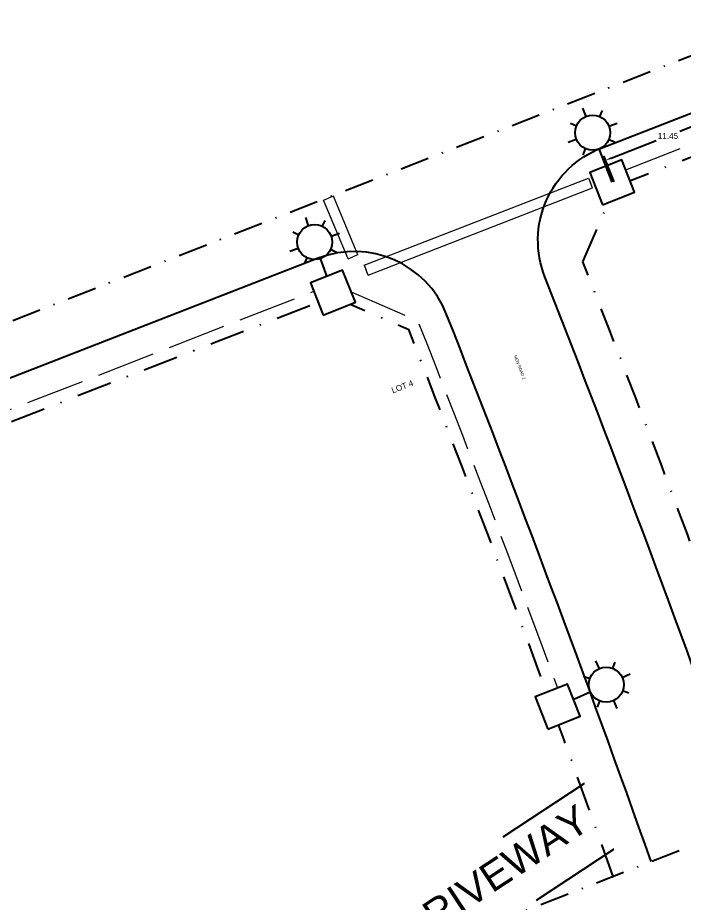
# Model space of a CAD drawing. Header units: metres. Extents: x 303471 to 304743, y 6269257 to 6269879.
# Drawn here: x 304203.9 to 304260.9, y 6269583.8 to 6269659.6 of the extents above; entities that cross this region are included whole.
import ezdxf
from ezdxf.enums import TextEntityAlignment as Align

# ---------------------------------------------------------------- set-up
doc = ezdxf.new("R2010")
doc.units = ezdxf.units.M
for name, pattern in [('DASHDOT2', [0.5, 0.25, -0.125, 0, -0.125]), ('DASHDOTX2', [2, 1, -0.5, 0, -0.5]), ('IE Trench LV', [6.5, 5, -1.5]), ('IECLTRLV', [6.5, 5, -1.5]), ('PHANTOM2', [1.25, 0.625, -0.125, 0.125, -0.125, 0.125, -0.125])]:
    doc.linetypes.add(name, pattern=pattern)
doc.layers.get('0').update_dxf_attribs({"color": 6})
for name, color, linetype in [('_User Miscellaneous1', 7, 'Continuous'), ('_User Miscellaneous4', 7, 'Continuous'), ('_User Miscellaneous5', 7, 'Continuous'), ('_User Miscellaneous6', 7, 'Continuous'), ('_User Miscellaneous7', 7, 'Continuous'), ('Equip_SP_SL_NEW', 2, 'Continuous'), ('SupportsUG_SP_LV_SL_NEW', 2, 'Continuous'), ('UG_Details_SP_MISC', 7, 'Continuous')]:
    doc.layers.add(name, color=color, linetype=linetype)
doc.layers.add('Trench_SP_NEW', color=7, linetype='IECLTRLV', lineweight=20)
doc.styles.add('POLE_LABEL', font='arial.ttf')
doc.styles.add('SL_LABEL', font='arial.ttf')
doc.styles.get("Standard").update_dxf_attribs({"font": 'arial.ttf'})
doc.dimstyles.get("Standard").update_dxf_attribs({"dimtxt": 0.18, "dimasz": 0.18, "dimexe": 0.18, "dimexo": 0.0625, "dimgap": 0.09, "dimtad": 0, "dimtih": 1, "dimtoh": 1, "dimdec": 4, "dimzin": 0, "dimdsep": 46, "dimtxsty": 'Standard', "dimcen": 0.09, "dimadec": 0, "dimazin": 0, "dimtfac": 1, "dimtdec": 4, "dimtofl": 0, "dimtmove": 0, "dimatfit": 3, "dimfxl": 1, "dimtolj": 1, "dimtzin": 0, "dimarcsym": 0})

# ---------------------------------------------------------------- blocks, each defined once
blk = doc.blocks.new('COLUMN_NEW')
for tag, height, flags, p in [('ASSET_NUM', 2.5, 8, (2, 2)), ('STREETNAME', 0.2, 9, (1.5, -2)), ('LOCATION', 0.2, 9, (1.5, -2.2)), ('Z', 0.2, 1, (1.5, -2.8)), ('NOTES', 0.2, 9, (1.5, -2.4)), ('LABEL_ALIGNMENT', 0.2, 9, (1.5, -2.6))]:
    blk.add_attdef(tag, text='', height=height, dxfattribs=dict(flags=flags)).set_placement(p, align=Align.MIDDLE_LEFT)
blk.add_wipeout([(-1.485, -1.485), (1.485, -1.485), (1.485, 1.485), (-1.485, 1.485)])
at = {"lineweight": -3}
blk.add_lwpolyline([(-1.485, -1.485), (1.485, -1.485), (1.485, 1.485), (-1.485, 1.485)], close=True, dxfattribs=at)
at = {"style": 'POLE_LABEL', "flags": 9}
blk.add_attdef('STRUCTURE_PLANT_NUMBER', text='', height=0.2, dxfattribs=at).set_placement((1.5, 0.242), align=Align.MIDDLE_LEFT)
at = {"flags": 9}
for tag, p in [('STREET_CODE', (1.5, 0)), ('OWNED_BY', (1.5, -0.4)), ('OPERATED_BY', (1.5, -0.6)), ('COLUMN_TYPE', (1.5, -0.2)), ('MAINTAINED_BY', (1.5, -0.8)), ('STATE', (1.5, -1)), ('USAGE', (1.5, -1.2)), ('LEGEND', (1.5, -1.4)), ('PARENT', (1.5, -1.6)), ('SUBURB', (1.5, -1.8))]:
    blk.add_attdef(tag, text='', height=0.2, dxfattribs=at).set_placement(p, align=Align.MIDDLE_LEFT)
blk = doc.blocks.new('*U92')
for p, q in [((-2.072, 5.73), (-2.327, 6.436)), ((-0.686, 6.187), (-0.925, 5.678)), ((-3.429, 5.195), (-2.92, 4.957)), ((-0.151, 4.83), (0.554, 5.085)), ((-3.678, 3.555), (-2.973, 3.81)), ((0.305, 3.444), (-0.204, 3.683)), ((-2.438, 2.452), (-2.199, 2.962)), ((0, 0), (-1.053, 2.912)), ((0, 0), (0, 0))]:
    blk.add_line(p, q)
blk.add_circle((-1.562, 4.32), 1.5)
at = {"style": 'SL_LABEL'}
for tag, height, flags, p in [('ASSET_NUM', 2.5, 8, (2, 2)), ('STREET_CODE', 0.2, 9, (0, -0.2))]:
    blk.add_attdef(tag, text='', height=height, dxfattribs=dict(at, flags=flags)).set_placement(p, align=Align.MIDDLE_LEFT)
for tag, p, flags in [('Z', (0, 0), 1), ('OPERATED_BY', (0, -9.607), 9)]:
    blk.add_attdef(tag, p, '', height=0.2, dxfattribs=dict(flags=flags))
for tag, height, flags, p in [('CONSTRUCTED_VOLTAGE', 0.2, 9, (0, -0.4)), ('CONTROL_TYPE', 0.2, 9, (0, -0.6)), ('LANTERN_PURPOSE', 0.2, 9, (0, -0.8)), ('OPERATING_VOLTAGE', 0.2, 9, (0, -1.4)), ('ORIENTATION', 0.2, 9, (0, -1.6)), ('LANTERN_TYPE', 0.2, 9, (0, -1)), ('NO_PHASES', 0.2, 9, (0, -1.2)), ('OWNED_BY', 0.2, 9, (0, -1.8)), ('STATE', 0.2, 9, (0, -2)), ('USAGE', 0.2, 9, (0, -2.2)), ('LNUMBER', 2.5, 8, (1.2, -2.8)), ('CEXIST', 0.2, 9, (0, -2.4)), ('CNEW', 0.2, 9, (0, -2.6)), ('CNUMBER', 0.2, 9, (0, -2.8)), ('CREMOVE', 0.2, 9, (0, -3)), ('CREPLACE', 0.2, 9, (0, -3.2)), ('LKINGHEIGHT', 0.2, 9, (0, -3.4)), ('LBRACKET', 0.2, 9, (0, -3.6)), ('LBRACKETVOCAB', 0.2, 9, (0, -3.8)), ('LCATEGORY', 0.2, 9, (0, -4)), ('LCHARGE1', 0.2, 9, (0, -4.2)), ('LCHARGE1PERCENT', 0.2, 9, (0, -4.4)), ('LCHARGE2', 0.2, 9, (0, -4.6)), ('LCHARGE2PERCENT', 0.2, 9, (0, -4.8)), ('LCHARGE3', 0.2, 9, (0, -5)), ('LCHARGE3PERCENT', 0.2, 9, (0, -5.2)), ('LEXIST', 0.2, 9, (0, -5.4)), ('LLAMP', 0.2, 9, (0, -5.6)), ('LLAMPVOCAB', 0.2, 9, (0, -5.8)), ('LMAST', 0.2, 9, (0, -6)), ('LMASTVOCAB', 0.2, 9, (0, -6.2)), ('LNEW', 0.2, 9, (0, -6.4)), ('LANTNUMBER', 0.2, 9, (0, -6.6)), ('LOUTREACH', 0.2, 9, (0, -7)), ('LOUTREACHVOCAB', 0.2, 9, (0, -7.2)), ('LRATECODE', 0.2, 9, (0, -7.4)), ('LREMOVE', 0.2, 9, (0, -7.6)), ('LREPLACE', 0.2, 9, (0, -7.8)), ('LTYPE', 0.2, 9, (0, -8)), ('LTYPEVOCAB', 0.2, 9, (0, -8.2)), ('LEGEND', 0.2, 9, (0, -8.4)), ('SUBURB', 0.2, 9, (0, -8.6)), ('STREETNAME', 0.2, 9, (0, -8.8)), ('LOCATION', 0.2, 9, (0, -9)), ('NOTES', 0.2, 9, (0, -9.2)), ('MAINTAINED_BY', 0.2, 9, (0, -9.863))]:
    blk.add_attdef(tag, text='', height=height, dxfattribs=dict(flags=flags)).set_placement(p, align=Align.MIDDLE_LEFT)
blk = doc.blocks.new('*U93')
for p, q in [((3.238, 3.927), (3.547, 3.244)), ((4.893, 3.805), (4.694, 3.279)), ((2.234, 2.607), (2.76, 2.407)), ((5.53, 2.492), (6.214, 2.8)), ((0, 0), (2.798, 1.261)), ((6.092, 1.146), (5.566, 1.345)), ((0, 0), (0, 0)), ((3.432, -0.053), (3.631, 0.473)), ((4.779, 0.509), (5.087, -0.175))]:
    blk.add_line(p, q)
blk.add_circle((4.163, 1.876), 1.5)
at = {"style": 'SL_LABEL'}
for tag, height, flags, p in [('ASSET_NUM', 2.5, 8, (2, 2)), ('STREET_CODE', 0.2, 9, (0, -0.2))]:
    blk.add_attdef(tag, text='', height=height, dxfattribs=dict(at, flags=flags)).set_placement(p, align=Align.MIDDLE_LEFT)
for tag, p, flags in [('Z', (0, 0), 1), ('OPERATED_BY', (0, -9.607), 9)]:
    blk.add_attdef(tag, p, '', height=0.2, dxfattribs=dict(flags=flags))
for tag, height, flags, p in [('CONSTRUCTED_VOLTAGE', 0.2, 9, (0, -0.4)), ('CONTROL_TYPE', 0.2, 9, (0, -0.6)), ('LANTERN_PURPOSE', 0.2, 9, (0, -0.8)), ('OPERATING_VOLTAGE', 0.2, 9, (0, -1.4)), ('ORIENTATION', 0.2, 9, (0, -1.6)), ('LANTERN_TYPE', 0.2, 9, (0, -1)), ('NO_PHASES', 0.2, 9, (0, -1.2)), ('OWNED_BY', 0.2, 9, (0, -1.8)), ('STATE', 0.2, 9, (0, -2)), ('USAGE', 0.2, 9, (0, -2.2)), ('LNUMBER', 2.5, 8, (1.2, -2.8)), ('CEXIST', 0.2, 9, (0, -2.4)), ('CNEW', 0.2, 9, (0, -2.6)), ('CNUMBER', 0.2, 9, (0, -2.8)), ('CREMOVE', 0.2, 9, (0, -3)), ('CREPLACE', 0.2, 9, (0, -3.2)), ('LKINGHEIGHT', 0.2, 9, (0, -3.4)), ('LBRACKET', 0.2, 9, (0, -3.6)), ('LBRACKETVOCAB', 0.2, 9, (0, -3.8)), ('LCATEGORY', 0.2, 9, (0, -4)), ('LCHARGE1', 0.2, 9, (0, -4.2)), ('LCHARGE1PERCENT', 0.2, 9, (0, -4.4)), ('LCHARGE2', 0.2, 9, (0, -4.6)), ('LCHARGE2PERCENT', 0.2, 9, (0, -4.8)), ('LCHARGE3', 0.2, 9, (0, -5)), ('LCHARGE3PERCENT', 0.2, 9, (0, -5.2)), ('LEXIST', 0.2, 9, (0, -5.4)), ('LLAMP', 0.2, 9, (0, -5.6)), ('LLAMPVOCAB', 0.2, 9, (0, -5.8)), ('LMAST', 0.2, 9, (0, -6)), ('LMASTVOCAB', 0.2, 9, (0, -6.2)), ('LNEW', 0.2, 9, (0, -6.4)), ('LANTNUMBER', 0.2, 9, (0, -6.6)), ('LOUTREACH', 0.2, 9, (0, -7)), ('LOUTREACHVOCAB', 0.2, 9, (0, -7.2)), ('LRATECODE', 0.2, 9, (0, -7.4)), ('LREMOVE', 0.2, 9, (0, -7.6)), ('LREPLACE', 0.2, 9, (0, -7.8)), ('LTYPE', 0.2, 9, (0, -8)), ('LTYPEVOCAB', 0.2, 9, (0, -8.2)), ('LEGEND', 0.2, 9, (0, -8.4)), ('SUBURB', 0.2, 9, (0, -8.6)), ('STREETNAME', 0.2, 9, (0, -8.8)), ('LOCATION', 0.2, 9, (0, -9)), ('NOTES', 0.2, 9, (0, -9.2)), ('MAINTAINED_BY', 0.2, 9, (0, -9.863))]:
    blk.add_attdef(tag, text='', height=height, dxfattribs=dict(flags=flags)).set_placement(p, align=Align.MIDDLE_LEFT)
blk = doc.blocks.new('*U94')
for p, q in [((-2.224, 5.644), (-2.498, 6.342)), ((-0.851, 6.14), (-1.076, 5.624)), ((-3.565, 5.071), (-3.049, 4.846)), ((-0.278, 4.798), (0.42, 5.073)), ((-3.767, 3.424), (-3.069, 3.698)), ((0.218, 3.426), (-0.298, 3.65)), ((-2.496, 2.357), (-2.272, 2.873)), ((0, 0), (-1.125, 2.856)), ((0, 0), (0, 0))]:
    blk.add_line(p, q)
blk.add_circle((-1.674, 4.248), 1.5)
at = {"style": 'SL_LABEL'}
for tag, height, flags, p in [('ASSET_NUM', 2.5, 8, (2, 2)), ('STREET_CODE', 0.2, 9, (0, -0.2))]:
    blk.add_attdef(tag, text='', height=height, dxfattribs=dict(at, flags=flags)).set_placement(p, align=Align.MIDDLE_LEFT)
for tag, p, flags in [('Z', (0, 0), 1), ('OPERATED_BY', (0, -9.607), 9)]:
    blk.add_attdef(tag, p, '', height=0.2, dxfattribs=dict(flags=flags))
for tag, height, flags, p in [('CONSTRUCTED_VOLTAGE', 0.2, 9, (0, -0.4)), ('CONTROL_TYPE', 0.2, 9, (0, -0.6)), ('LANTERN_PURPOSE', 0.2, 9, (0, -0.8)), ('OPERATING_VOLTAGE', 0.2, 9, (0, -1.4)), ('ORIENTATION', 0.2, 9, (0, -1.6)), ('LANTERN_TYPE', 0.2, 9, (0, -1)), ('NO_PHASES', 0.2, 9, (0, -1.2)), ('OWNED_BY', 0.2, 9, (0, -1.8)), ('STATE', 0.2, 9, (0, -2)), ('USAGE', 0.2, 9, (0, -2.2)), ('LNUMBER', 2.5, 8, (1.2, -2.8)), ('CEXIST', 0.2, 9, (0, -2.4)), ('CNEW', 0.2, 9, (0, -2.6)), ('CNUMBER', 0.2, 9, (0, -2.8)), ('CREMOVE', 0.2, 9, (0, -3)), ('CREPLACE', 0.2, 9, (0, -3.2)), ('LKINGHEIGHT', 0.2, 9, (0, -3.4)), ('LBRACKET', 0.2, 9, (0, -3.6)), ('LBRACKETVOCAB', 0.2, 9, (0, -3.8)), ('LCATEGORY', 0.2, 9, (0, -4)), ('LCHARGE1', 0.2, 9, (0, -4.2)), ('LCHARGE1PERCENT', 0.2, 9, (0, -4.4)), ('LCHARGE2', 0.2, 9, (0, -4.6)), ('LCHARGE2PERCENT', 0.2, 9, (0, -4.8)), ('LCHARGE3', 0.2, 9, (0, -5)), ('LCHARGE3PERCENT', 0.2, 9, (0, -5.2)), ('LEXIST', 0.2, 9, (0, -5.4)), ('LLAMP', 0.2, 9, (0, -5.6)), ('LLAMPVOCAB', 0.2, 9, (0, -5.8)), ('LMAST', 0.2, 9, (0, -6)), ('LMASTVOCAB', 0.2, 9, (0, -6.2)), ('LNEW', 0.2, 9, (0, -6.4)), ('LANTNUMBER', 0.2, 9, (0, -6.6)), ('LOUTREACH', 0.2, 9, (0, -7)), ('LOUTREACHVOCAB', 0.2, 9, (0, -7.2)), ('LRATECODE', 0.2, 9, (0, -7.4)), ('LREMOVE', 0.2, 9, (0, -7.6)), ('LREPLACE', 0.2, 9, (0, -7.8)), ('LTYPE', 0.2, 9, (0, -8)), ('LTYPEVOCAB', 0.2, 9, (0, -8.2)), ('LEGEND', 0.2, 9, (0, -8.4)), ('SUBURB', 0.2, 9, (0, -8.6)), ('STREETNAME', 0.2, 9, (0, -8.8)), ('LOCATION', 0.2, 9, (0, -9)), ('NOTES', 0.2, 9, (0, -9.2)), ('MAINTAINED_BY', 0.2, 9, (0, -9.863))]:
    blk.add_attdef(tag, text='', height=height, dxfattribs=dict(flags=flags)).set_placement(p, align=Align.MIDDLE_LEFT)
blk = doc.blocks.new('*D160')
at = {"layer": '_User Miscellaneous5', "color": 0, "linetype": 'Continuous', "lineweight": -2, "transparency": 16777216}
for p, q in [((304264.406, 6269651.331), (304260.56, 6269649.832)), ((304265.593, 6269649.661), (304264.727, 6269651.885)), ((304254.67, 6269647.537), (304258.516, 6269649.035)), ((304254.925, 6269645.504), (304254.058, 6269647.728))]:
    blk.add_line(p, q, dxfattribs=at)
at = {"layer": '_User Miscellaneous5', "color": 0, "linetype": 'Continuous', "lineweight": 0, "transparency": 16777216}
for points in [[(304264.376, 6269651.408), (304264.437, 6269651.253), (304264.872, 6269651.512)], [(304254.639, 6269647.614), (304254.7, 6269647.459), (304254.204, 6269647.355)]]:
    blk.add_solid(points, dxfattribs=at)
at = {"layer": 'Defpoints', "color": 0, "linetype": 'Continuous', "lineweight": 0, "transparency": 16777216}
for p in [(304264.872, 6269651.512), (304265.739, 6269649.289), (304255.07, 6269645.131)]:
    blk.add_point(p, dxfattribs=at)
at = {"layer": '_User Miscellaneous5', "color": 0, "linetype": 'Continuous', "lineweight": 0, "transparency": 16777216, "insert": (304259.538, 6269649.434), "char_height": 0.5, "attachment_point": 5}
blk.add_mtext('\\A1;11.45', dxfattribs=at)

msp = doc.modelspace()

# ---------------------------------------------------------------- linework, layer by layer
at = {"layer": '_User Miscellaneous1', "color": 1, "linetype": 'DASHDOT2', "ltscale": 10, "flags": 128}
msp.add_lwpolyline([(304479.892, 6269741.655), (304505.67, 6269683.99), (304349.291, 6269622.884), (304338.368, 6269618.616), (304209.389, 6269568.217), (304209.389, 6269568.217), (304176.396, 6269623.063), (304315.405, 6269677.381), (304326.328, 6269681.65)], close=True, dxfattribs=at)
at = {"layer": '_User Miscellaneous1', "color": 8, "linetype": 'DASHDOTX2', "ltscale": 3}
for points in [[(304269.759, 6269591.807, 0.008613), (304252.25, 6269638.666), (304255.07, 6269645.131), (304301.576, 6269663.253), (304308.272, 6269660.502), (304328.649, 6269614.818)], [(304180.605, 6269616.115), (304230.844, 6269635.692), (304237.342, 6269632.857, -0.008724), (304254.868, 6269585.925)]]:
    msp.add_lwpolyline(points, format="xyb", dxfattribs=at)
at = {"layer": '_User Miscellaneous1', "color": 8}
for points in [[(304245.443, 6269589.39), (304252.371, 6269593.963), (304252.38, 6269593.967)], [(304254.899, 6269588.322), (304254.89, 6269588.316), (304248.265, 6269583.943)]]:
    msp.add_lwpolyline(points, dxfattribs=at)
at = {"layer": '_User Miscellaneous4', "color": 8, "flags": 128}
for points in [[(304266.498, 6269590.532, 0.008631), (304248.999, 6269637.37, -0.415165), (304253.823, 6269648.402), (304300.524, 6269666.599, -0.400225), (304311.373, 6269662.142), (304331.912, 6269616.093)], [(304258.106, 6269587.269, 0.008694), (304240.592, 6269634.154, 0.413245), (304229.597, 6269638.962), (304182.828, 6269620.738)]]:
    msp.add_lwpolyline(points, format="xyb", dxfattribs=at)
at = {"layer": 'Trench_SP_NEW', "linetype": 'IE Trench LV', "flags": 128}
for points in [[(304255.932, 6269646.547), (304255.932, 6269646.547), (304255.932, 6269646.547), (304299.942, 6269663.684)], [(304186.575, 6269619.515), (304229.211, 6269636.128)]]:
    msp.add_lwpolyline(points, dxfattribs=at)
msp.add_lwpolyline([(304232.415, 6269636.097), (304238.121, 6269633.608, -0.005856), (304250.084, 6269602.151)], format="xyb", dxfattribs=at)
at = {"layer": 'UG_Details_SP_MISC', "lineweight": 0}
for p, q in [((304230.059, 6269643.936), (304230.481, 6269644.111)), ((304232.151, 6269638.907), (304230.059, 6269643.936)), ((304230.902, 6269644.286), (304230.481, 6269644.111)), ((304232.993, 6269639.257), (304230.902, 6269644.286)), ((304232.151, 6269638.907), (304232.572, 6269639.082)), ((304232.993, 6269639.257), (304232.572, 6269639.082)), ((304233.528, 6269638.354), (304233.694, 6269637.929)), ((304233.859, 6269637.504), (304233.694, 6269637.929))]:
    msp.add_line(p, q, dxfattribs=at)

# ---------------------------------------------------------------- block references
at = {"layer": 'Equip_SP_SL_NEW', "linetype": 'Continuous', "lineweight": 0}
for name, p in [('*U92', (304230.849, 6269636.021)), ('*U93', (304250.088, 6269600.557, 6.5))]:
    msp.add_blockref(name, p, dxfattribs=at)

# ---------------------------------------------------------------- texts
at = {"layer": '_User Miscellaneous1', "color": 8, "linetype": 'PHANTOM2', "lineweight": 0, "ltscale": 2, "insert": (304236.148, 6269582.021), "char_height": 2.5, "attachment_point": 1, "rotation": 33.42845}
msp.add_mtext_dynamic_manual_height_columns('DRIVEWAY', width=21.50522, gutter_width=40, heights=[0], dxfattribs=at)
at = {"layer": '_User Miscellaneous6', "linetype": 'PHANTOM2', "lineweight": 0, "ltscale": 2, "insert": (304236.801, 6269627.959), "char_height": 0.5, "attachment_point": 5, "rotation": 21.28888}
msp.add_mtext_dynamic_manual_height_columns('LOT 4', width=1.91223, gutter_width=8, heights=[0], dxfattribs=at)
at = {"layer": '_User Miscellaneous7', "linetype": 'PHANTOM2', "lineweight": 0, "ltscale": 2, "insert": (304246.845, 6269629.614), "char_height": 0.25, "width": 3.99738, "attachment_point": 5, "rotation": 290.76847}
msp.add_mtext('NEW ROAD 2', dxfattribs=at)

# ---------------------------------------------------------------- next in the draw order: block references
at = {"layer": 'SupportsUG_SP_LV_SL_NEW', "rotation": 21.50014748713862}
for p in [(304254.762, 6269645.467, 6.5), (304230.849, 6269636.021, 6.5), (304250.088, 6269600.557, 6.5)]:
    msp.add_blockref('COLUMN_NEW', p, dxfattribs=at)

# ---------------------------------------------------------------- next in the draw order: linework, layer by layer
at = {"layer": 'UG_Details_SP_MISC', "lineweight": 0}
for p, q in [((304233.528, 6269638.354), (304252.734, 6269645.832)), ((304252.734, 6269645.832), (304252.899, 6269645.407)), ((304253.065, 6269644.982), (304252.899, 6269645.407)), ((304233.859, 6269637.504), (304253.065, 6269644.982))]:
    msp.add_line(p, q, dxfattribs=at)

# ---------------------------------------------------------------- next in the draw order: block references
at = {"layer": 'Equip_SP_SL_NEW', "linetype": 'Continuous', "lineweight": 0}
msp.add_blockref('*U94', (304254.762, 6269645.467, 6.5), dxfattribs=at)

# ---------------------------------------------------------------- next in the draw order: dimensions: what is measured, and where the dimension line sits
at = {"layer": '_User Miscellaneous5', "color": 7, "linetype": 'Continuous', "lineweight": 0}
dim = msp.add_aligned_dim(p1=(304255.07, 6269645.131), p2=(304265.739, 6269649.289), distance=2.386, dimstyle='Standard', override={"dimscale": 0, "dimtxt": 2.5, "dimasz": 2.5, "dimexe": 2, "dimexo": 2, "dimgap": 1, "dimdec": 2, "dimcen": 0.45}, dxfattribs=at)
dim.commit()
dim.dimension.update_dxf_attribs({"geometry": '*D160', "text_midpoint": (304259.538, 6269649.434)})

doc.saveas('drawing.dxf')
